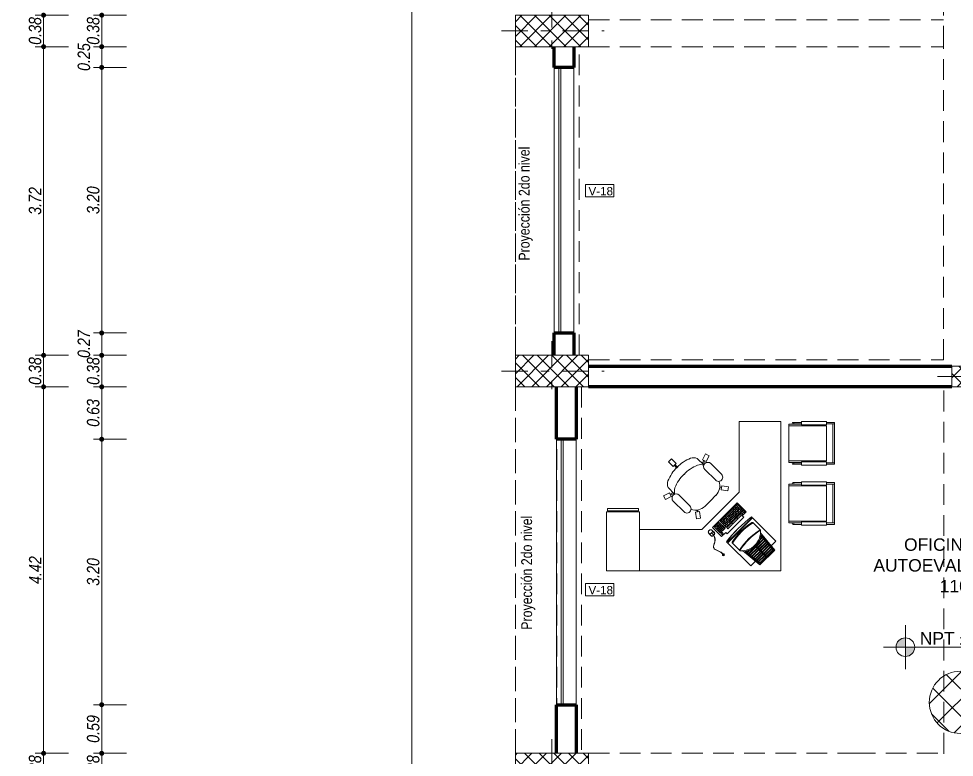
# Model space of a CAD drawing. Header units: inches. Extents: x 140 to 978, y -82 to 38.
# Drawn here: x 606.31 to 617.58, y 8.57 to 17.47 of the extents above; entities that cross this region are included whole.
import ezdxf

# ---------------------------------------------------------------- set-up
doc = ezdxf.new("R2010")
doc.units = ezdxf.units.IN
doc.header["$MEASUREMENT"] = 0
doc.linetypes.add('DASHDOT2', pattern=[12.7, 6.35, -3.175, 0, -3.175])
doc.linetypes.add('DASHED2', pattern=[0.375, 0.25, -0.125])
doc.layers.get('0').update_dxf_attribs({"lineweight": 0})
for name, color, linetype, lineweight in [('UNSAAC-COLUMNA', 24, 'Continuous', 0), ('UNSAAC-COTA', 48, 'Continuous', 0), ('UNSAAC-EJE COLUMNA', 22, 'DASHDOT2', 0), ('UNSAAC-FACHADA(2DO PLANO)', 7, 'Continuous', 30), ('UNSAAC-LLAMADOS', 88, 'Continuous', 0), ('UNSAAC-MUEBLE', 254, 'Continuous', 0), ('UNSAAC-MURETE', 146, 'Continuous', 20), ('UNSAAC-MUROS', 7, 'Continuous', 70), ('UNSAAC-PISOS', 253, 'Continuous', 0), ('UNSAAC-PROYECCIONES', 38, 'DASHED2', 0), ('UNSAAC-TEXTOS', 250, 'Continuous', 0), ('UNSAAC-TEXTURAS', 250, 'Continuous', 0), ('UNSAAC-VANOS', 24, 'Continuous', 0)]:
    doc.layers.add(name, color=color, linetype=linetype, lineweight=lineweight)
doc.styles.add('5mm', font='GOTHIC.TTF', dxfattribs={"height": 5})
doc.styles.add('narrow', font='')
doc.styles.get("Standard").update_dxf_attribs({"font": 'arial.ttf'})
doc.styles.get('narrow').set_extended_font_data('Arial Narrow', italic=True)
doc.dimstyles.new('1EN75', dxfattribs={"dimtxt": 0.15, "dimasz": 0.06, "dimexe": 0.1, "dimexo": 0.15, "dimgap": 0.025, "dimtad": 1, "dimzin": 1, "dimdsep": 46, "dimtxsty": 'narrow', "dimblk": 'DOT', "dimcen": 0.1, "dimclrd": 256, "dimclre": 256, "dimclrt": 256, "dimaunit": 1, "dimadec": 3, "dimazin": 0, "dimtfac": 1, "dimtmove": 2, "dimatfit": 3, "dimldrblk": 'ARCHTICK', "dimfxl": 0.3, "dimfxlon": 1, "dimtolj": 1, "dimtzin": 0, "dimlwd": 0, "dimlwe": 0, "dimarcsym": 0})

# ---------------------------------------------------------------- blocks, each defined once
blk = doc.blocks.new('colum2')
at = {"layer": 'UNSAAC-TEXTURAS'}
h = blk.add_hatch(dxfattribs=at)
h.set_pattern_fill('ANSI37', color=256)
h.paths.add_polyline_path([(872.373, 198.546), (872.373, 198.421), (872.498, 198.421), (872.498, 198.546)])
h.paths.add_polyline_path([(872.498, 198.421), (872.623, 198.421), (872.623, 198.546), (872.498, 198.546)])
h.paths.add_polyline_path([(872.498, 198.296), (872.623, 198.296), (872.623, 198.421), (872.498, 198.421)])
h.paths.add_polyline_path([(872.498, 198.421), (872.373, 198.421), (872.373, 198.296), (872.498, 198.296)])
at = {"layer": 'UNSAAC-COLUMNA'}
blk.add_lwpolyline([(872.373, 198.546), (872.623, 198.546), (872.623, 198.296), (872.373, 198.296)], close=True, dxfattribs=at)
at = {"layer": 'UNSAAC-EJE COLUMNA', "ltscale": 0.03}
for p, q in [((872.498, 198.716), (872.498, 198.126)), ((872.793, 198.421), (872.203, 198.421))]:
    blk.add_line(p, q, dxfattribs=at)
blk = doc.blocks.new('cs1')
at = {"layer": 'UNSAAC-TEXTURAS'}
h = blk.add_hatch(dxfattribs=at)
h.set_pattern_fill('ANSI37', color=256)
h.paths.add_polyline_path([(850.008, 169.826), (850.198, 169.826), (850.198, 170.266), (850.008, 170.266)])
h.paths.add_polyline_path([(850.198, 169.826), (850.388, 169.826), (850.388, 170.266), (850.198, 170.266)])
h.paths.add_polyline_path([(850.388, 169.826), (850.198, 169.826), (850.198, 169.386), (850.388, 169.386)])
h.paths.add_polyline_path([(850.198, 169.826), (850.008, 169.826), (850.008, 169.386), (850.198, 169.386)])
at = {"layer": 'UNSAAC-COLUMNA'}
blk.add_lwpolyline([(850.388, 169.386), (850.388, 170.266), (850.008, 170.266), (850.008, 169.386)], close=True, dxfattribs=at)
at = {"layer": 'UNSAAC-EJE COLUMNA', "ltscale": 0.05}
for p, q in [((850.198, 170.436), (850.198, 169.196)), ((850.558, 169.826), (849.828, 169.826))]:
    blk.add_line(p, q, dxfattribs=at)
blk = doc.blocks.new('_Dot')
at = {"color": 0, "linetype": 'ByBlock', "lineweight": -2}
blk.add_line((-0.5, 0), (-1, 0), dxfattribs=at)
at = {"color": 0, "linetype": 'ByBlock', "const_width": 0.5}
blk.add_lwpolyline([(-0.25, 0, 1), (0.25, 0, 1)], format="xyb", close=True, dxfattribs=at)
blk = doc.blocks.new('*D776')
at = {"layer": 'Defpoints', "color": 0, "transparency": 16777216}
for p in [(607.305, 8.619), (612.289, 8.619), (612.289, 8.239)]:
    blk.add_point(p, dxfattribs=at)
at = {"layer": 'UNSAAC-COTA', "lineweight": 0, "transparency": 16777216}
for p, q in [((607.605, 8.619), (607.205, 8.619)), ((607.305, 8.299), (607.305, 8.559)), ((607.605, 8.239), (607.205, 8.239))]:
    blk.add_line(p, q, dxfattribs=at)
at = {"layer": 'UNSAAC-COTA', "lineweight": 0, "transparency": 16777216, "xscale": 0.06, "yscale": 0.06, "zscale": 0.06}
for p, rotation in [((607.305, 8.619), 90), ((607.305, 8.239), 270)]:
    blk.add_blockref('_Dot', p, dxfattribs=dict(at, rotation=rotation))
at = {"layer": 'UNSAAC-COTA', "transparency": 16777216, "insert": (607.203, 8.429), "char_height": 0.15, "attachment_point": 5, "rotation": 90, "style": 'narrow'}
blk.add_mtext('\\A1;0.38', dxfattribs=at)
blk = doc.blocks.new('_ArchTick')
at = {"layer": 'UNSAAC-FACHADA(2DO PLANO)', "color": 0, "const_width": 0.15}
blk.add_lwpolyline([(-0.5, -0.5), (0.5, 0.5)], dxfattribs=at)
blk = doc.blocks.new('*D777')
at = {"layer": 'Defpoints', "color": 0, "transparency": 16777216}
for p in [(607.305, 9.204), (612.785, 9.204), (612.289, 8.619)]:
    blk.add_point(p, dxfattribs=at)
at = {"layer": 'UNSAAC-COTA', "lineweight": 0, "transparency": 16777216}
for p, q in [((607.605, 9.204), (607.205, 9.204)), ((607.305, 8.679), (607.305, 9.144)), ((607.605, 8.619), (607.205, 8.619))]:
    blk.add_line(p, q, dxfattribs=at)
at = {"layer": 'UNSAAC-COTA', "lineweight": 0, "transparency": 16777216, "xscale": 0.06, "yscale": 0.06, "zscale": 0.06}
for p, rotation in [((607.305, 9.204), 90), ((607.305, 8.619), 270)]:
    blk.add_blockref('_Dot', p, dxfattribs=dict(at, rotation=rotation))
at = {"layer": 'UNSAAC-COTA', "transparency": 16777216, "insert": (607.203, 8.912), "char_height": 0.15, "attachment_point": 5, "rotation": 90, "style": 'narrow'}
blk.add_mtext('\\A1;0.59', dxfattribs=at)
blk = doc.blocks.new('*D778')
at = {"layer": 'Defpoints', "color": 0, "transparency": 16777216}
for p in [(607.305, 13.415), (612.289, 13.415), (612.289, 13.035)]:
    blk.add_point(p, dxfattribs=at)
at = {"layer": 'UNSAAC-COTA', "lineweight": 0, "transparency": 16777216}
for p, q in [((607.605, 13.415), (607.205, 13.415)), ((607.305, 13.095), (607.305, 13.355)), ((607.605, 13.035), (607.205, 13.035))]:
    blk.add_line(p, q, dxfattribs=at)
at = {"layer": 'UNSAAC-COTA', "lineweight": 0, "transparency": 16777216, "xscale": 0.06, "yscale": 0.06, "zscale": 0.06}
for p, rotation in [((607.305, 13.415), 90), ((607.305, 13.035), 270)]:
    blk.add_blockref('_Dot', p, dxfattribs=dict(at, rotation=rotation))
at = {"layer": 'UNSAAC-COTA', "transparency": 16777216, "insert": (607.203, 13.225), "char_height": 0.15, "attachment_point": 5, "rotation": 90, "style": 'narrow'}
blk.add_mtext('\\A1;0.38', dxfattribs=at)
blk = doc.blocks.new('*D779')
at = {"layer": 'Defpoints', "color": 0, "transparency": 16777216}
for p in [(607.305, 17.514), (612.289, 17.514), (612.289, 17.134)]:
    blk.add_point(p, dxfattribs=at)
at = {"layer": 'UNSAAC-COTA', "lineweight": 0, "transparency": 16777216}
for p, q in [((607.605, 17.514), (607.205, 17.514)), ((607.305, 17.194), (607.305, 17.454)), ((607.605, 17.134), (607.205, 17.134))]:
    blk.add_line(p, q, dxfattribs=at)
at = {"layer": 'UNSAAC-COTA', "lineweight": 0, "transparency": 16777216, "xscale": 0.06, "yscale": 0.06, "zscale": 0.06}
for p, rotation in [((607.305, 17.514), 90), ((607.305, 17.134), 270)]:
    blk.add_blockref('_Dot', p, dxfattribs=dict(at, rotation=rotation))
at = {"layer": 'UNSAAC-COTA', "transparency": 16777216, "insert": (607.203, 17.324), "char_height": 0.15, "attachment_point": 5, "rotation": 90, "style": 'narrow'}
blk.add_mtext('\\A1;0.38', dxfattribs=at)
blk = doc.blocks.new('*D717')
at = {"layer": 'Defpoints', "color": 0, "transparency": 16777216}
for p in [(606.605, 8.619), (612.289, 8.619), (612.289, 8.239)]:
    blk.add_point(p, dxfattribs=at)
at = {"layer": 'UNSAAC-COTA', "lineweight": 0, "transparency": 16777216}
for p, q in [((606.905, 8.619), (606.505, 8.619)), ((606.605, 8.299), (606.605, 8.559)), ((606.905, 8.239), (606.505, 8.239))]:
    blk.add_line(p, q, dxfattribs=at)
at = {"layer": 'UNSAAC-COTA', "lineweight": 0, "transparency": 16777216, "xscale": 0.06, "yscale": 0.06, "zscale": 0.06}
for p, rotation in [((606.605, 8.619), 90), ((606.605, 8.239), 270)]:
    blk.add_blockref('_Dot', p, dxfattribs=dict(at, rotation=rotation))
at = {"layer": 'UNSAAC-COTA', "transparency": 16777216, "insert": (606.503, 8.429), "char_height": 0.15, "attachment_point": 5, "rotation": 90, "style": 'narrow'}
blk.add_mtext('\\A1;0.38', dxfattribs=at)
blk = doc.blocks.new('*D718')
at = {"layer": 'Defpoints', "color": 0, "transparency": 16777216}
for p in [(606.605, 13.035), (612.289, 13.035), (612.289, 8.619)]:
    blk.add_point(p, dxfattribs=at)
at = {"layer": 'UNSAAC-COTA', "lineweight": 0, "transparency": 16777216}
for p, q in [((606.905, 13.035), (606.505, 13.035)), ((606.605, 8.679), (606.605, 12.975)), ((606.905, 8.619), (606.505, 8.619))]:
    blk.add_line(p, q, dxfattribs=at)
at = {"layer": 'UNSAAC-COTA', "lineweight": 0, "transparency": 16777216, "xscale": 0.06, "yscale": 0.06, "zscale": 0.06}
for p, rotation in [((606.605, 13.035), 90), ((606.605, 8.619), 270)]:
    blk.add_blockref('_Dot', p, dxfattribs=dict(at, rotation=rotation))
at = {"layer": 'UNSAAC-COTA', "transparency": 16777216, "insert": (606.504, 10.827), "char_height": 0.15, "attachment_point": 5, "rotation": 90, "style": 'narrow'}
blk.add_mtext('\\A1;4.42', dxfattribs=at)
blk = doc.blocks.new('*D719')
at = {"layer": 'Defpoints', "color": 0, "transparency": 16777216}
for p in [(606.605, 13.415), (612.289, 13.415), (612.289, 13.035)]:
    blk.add_point(p, dxfattribs=at)
at = {"layer": 'UNSAAC-COTA', "lineweight": 0, "transparency": 16777216}
for p, q in [((606.905, 13.415), (606.505, 13.415)), ((606.605, 13.095), (606.605, 13.355)), ((606.905, 13.035), (606.505, 13.035))]:
    blk.add_line(p, q, dxfattribs=at)
at = {"layer": 'UNSAAC-COTA', "lineweight": 0, "transparency": 16777216, "xscale": 0.06, "yscale": 0.06, "zscale": 0.06}
for p, rotation in [((606.605, 13.415), 90), ((606.605, 13.035), 270)]:
    blk.add_blockref('_Dot', p, dxfattribs=dict(at, rotation=rotation))
at = {"layer": 'UNSAAC-COTA', "transparency": 16777216, "insert": (606.503, 13.225), "char_height": 0.15, "attachment_point": 5, "rotation": 90, "style": 'narrow'}
blk.add_mtext('\\A1;0.38', dxfattribs=at)
blk = doc.blocks.new('*D720')
at = {"layer": 'Defpoints', "color": 0, "transparency": 16777216}
for p in [(606.605, 17.134), (612.289, 17.134), (612.289, 13.415)]:
    blk.add_point(p, dxfattribs=at)
at = {"layer": 'UNSAAC-COTA', "lineweight": 0, "transparency": 16777216}
for p, q in [((606.905, 17.134), (606.505, 17.134)), ((606.605, 13.475), (606.605, 17.074)), ((606.905, 13.415), (606.505, 13.415))]:
    blk.add_line(p, q, dxfattribs=at)
at = {"layer": 'UNSAAC-COTA', "lineweight": 0, "transparency": 16777216, "xscale": 0.06, "yscale": 0.06, "zscale": 0.06}
for p, rotation in [((606.605, 17.134), 90), ((606.605, 13.415), 270)]:
    blk.add_blockref('_Dot', p, dxfattribs=dict(at, rotation=rotation))
at = {"layer": 'UNSAAC-COTA', "transparency": 16777216, "insert": (606.503, 15.275), "char_height": 0.15, "attachment_point": 5, "rotation": 90, "style": 'narrow'}
blk.add_mtext('\\A1;3.72', dxfattribs=at)
blk = doc.blocks.new('*D721')
at = {"layer": 'Defpoints', "color": 0, "transparency": 16777216}
for p in [(606.605, 17.514), (612.289, 17.514), (612.289, 17.134)]:
    blk.add_point(p, dxfattribs=at)
at = {"layer": 'UNSAAC-COTA', "lineweight": 0, "transparency": 16777216}
for p, q in [((606.905, 17.514), (606.505, 17.514)), ((606.605, 17.194), (606.605, 17.454)), ((606.905, 17.134), (606.505, 17.134))]:
    blk.add_line(p, q, dxfattribs=at)
at = {"layer": 'UNSAAC-COTA', "lineweight": 0, "transparency": 16777216, "xscale": 0.06, "yscale": 0.06, "zscale": 0.06}
for p, rotation in [((606.605, 17.514), 90), ((606.605, 17.134), 270)]:
    blk.add_blockref('_Dot', p, dxfattribs=dict(at, rotation=rotation))
at = {"layer": 'UNSAAC-COTA', "transparency": 16777216, "insert": (606.503, 17.324), "char_height": 0.15, "attachment_point": 5, "rotation": 90, "style": 'narrow'}
blk.add_mtext('\\A1;0.38', dxfattribs=at)
blk = doc.blocks.new('*D724')
at = {"layer": 'Defpoints', "color": 0, "transparency": 16777216}
for p in [(605.905, 22.469), (617.445, 22.469), (615.995, -11.501)]:
    blk.add_point(p, dxfattribs=at)
at = {"layer": 'UNSAAC-COTA', "lineweight": 0, "transparency": 16777216}
for p, q in [((606.205, 22.469), (605.805, 22.469)), ((605.905, -11.441), (605.905, 22.409)), ((606.205, -11.501), (605.805, -11.501))]:
    blk.add_line(p, q, dxfattribs=at)
at = {"layer": 'UNSAAC-COTA', "lineweight": 0, "transparency": 16777216, "xscale": 0.06, "yscale": 0.06, "zscale": 0.06}
for p, rotation in [((605.905, 22.469), 90), ((605.905, -11.501), 270)]:
    blk.add_blockref('_Dot', p, dxfattribs=dict(at, rotation=rotation))
at = {"layer": 'UNSAAC-COTA', "transparency": 16777216, "insert": (605.803, 5.484), "char_height": 0.15, "attachment_point": 5, "rotation": 90, "style": 'narrow'}
blk.add_mtext('\\A1;33.97', dxfattribs=at)
blk = doc.blocks.new('*D784')
at = {"layer": 'Defpoints', "color": 0, "transparency": 16777216}
for p in [(605.205, 13.225), (612.119, 13.225), (612.119, 8.429)]:
    blk.add_point(p, dxfattribs=at)
at = {"layer": 'UNSAAC-COTA', "lineweight": 0, "transparency": 16777216}
for p, q in [((605.505, 13.225), (605.105, 13.225)), ((605.205, 8.489), (605.205, 13.165)), ((605.505, 8.429), (605.105, 8.429))]:
    blk.add_line(p, q, dxfattribs=at)
at = {"layer": 'UNSAAC-COTA', "lineweight": 0, "transparency": 16777216, "xscale": 0.06, "yscale": 0.06, "zscale": 0.06}
for p, rotation in [((605.205, 13.225), 90), ((605.205, 8.429), 270)]:
    blk.add_blockref('_Dot', p, dxfattribs=dict(at, rotation=rotation))
at = {"layer": 'UNSAAC-COTA', "transparency": 16777216, "insert": (605.103, 10.827), "char_height": 0.15, "attachment_point": 5, "rotation": 90, "style": 'narrow'}
blk.add_mtext('\\A1;4.80', dxfattribs=at)
blk = doc.blocks.new('*D785')
at = {"layer": 'Defpoints', "color": 0, "transparency": 16777216}
for p in [(605.205, 17.324), (612.119, 17.324), (612.119, 13.225)]:
    blk.add_point(p, dxfattribs=at)
at = {"layer": 'UNSAAC-COTA', "lineweight": 0, "transparency": 16777216}
for p, q in [((605.505, 17.324), (605.105, 17.324)), ((605.205, 13.285), (605.205, 17.264)), ((605.505, 13.225), (605.105, 13.225))]:
    blk.add_line(p, q, dxfattribs=at)
at = {"layer": 'UNSAAC-COTA', "lineweight": 0, "transparency": 16777216, "xscale": 0.06, "yscale": 0.06, "zscale": 0.06}
for p, rotation in [((605.205, 17.324), 90), ((605.205, 13.225), 270)]:
    blk.add_blockref('_Dot', p, dxfattribs=dict(at, rotation=rotation))
at = {"layer": 'UNSAAC-COTA', "transparency": 16777216, "insert": (605.103, 15.275), "char_height": 0.15, "attachment_point": 5, "rotation": 90, "style": 'narrow'}
blk.add_mtext('\\A1;4.10', dxfattribs=at)
blk = doc.blocks.new('*D786')
at = {"layer": 'Defpoints', "color": 0, "transparency": 16777216}
for p in [(605.205, 22.029), (617.265, 22.029), (612.119, 17.324)]:
    blk.add_point(p, dxfattribs=at)
at = {"layer": 'UNSAAC-COTA', "lineweight": 0, "transparency": 16777216}
for p, q in [((605.505, 22.029), (605.105, 22.029)), ((605.205, 17.384), (605.205, 21.969)), ((605.505, 17.324), (605.105, 17.324))]:
    blk.add_line(p, q, dxfattribs=at)
at = {"layer": 'UNSAAC-COTA', "lineweight": 0, "transparency": 16777216, "xscale": 0.06, "yscale": 0.06, "zscale": 0.06}
for p, rotation in [((605.205, 22.029), 90), ((605.205, 17.324), 270)]:
    blk.add_blockref('_Dot', p, dxfattribs=dict(at, rotation=rotation))
at = {"layer": 'UNSAAC-COTA', "transparency": 16777216, "insert": (605.104, 19.677), "char_height": 0.15, "attachment_point": 5, "rotation": 90, "style": 'narrow'}
blk.add_mtext('\\A1;4.71', dxfattribs=at)
blk = doc.blocks.new('npt')
at = {"layer": 'UNSAAC-TEXTOS'}
h = blk.add_hatch(color=0, dxfattribs=at)
h.dxf.hatch_style = 1
h.paths.add_polyline_path([(0.0522, 0), (0, 0), (0, -0.0522, 0.414214)])
h.paths.add_polyline_path([(0, 0.0522, 0.414214), (-0.0522, 0), (0, 0)])
at = {"layer": 'UNSAAC-TEXTOS', "color": 0}
for p, q in [((0, -0.1228), (0, 0.1228)), ((-0.1228, 0), (0.507, 0))]:
    blk.add_line(p, q, dxfattribs=at)
blk.add_circle((0, 0), 0.0522, dxfattribs=at)
blk = doc.blocks.new('VIGA')
at = {"layer": 'UNSAAC-PROYECCIONES'}
for p, q in [((1089.192, 102.629), (1089.192, 107.084)), ((1084.916, 102.954), (1089.192, 102.954)), ((1084.036, 98.91), (1084.036, 102.629)), ((1084.502, 98.91), (1084.502, 102.629)), ((1084.802, 98.91), (1084.802, 102.629)), ((1084.916, 102.629), (1089.197, 102.629)), ((1089.192, 98.855), (1089.192, 102.629)), ((1084.916, 98.855), (1089.192, 98.855)), ((1084.036, 98.53), (1084.036, 94.114)), ((1084.532, 98.53), (1084.532, 94.114)), ((1084.832, 98.53), (1084.832, 94.114)), ((1084.916, 98.53), (1089.197, 98.53)), ((1089.197, 93.734), (1089.197, 98.53)), ((1084.916, 94.114), (1088.122, 94.114)), ((1088.122, 94.114), (1089.197, 94.114))]:
    blk.add_line(p, q, dxfattribs=at)
blk = doc.blocks.new('A$C4BD35AAB')
at = {"layer": 'UNSAAC-MUEBLE'}
h = blk.add_hatch(dxfattribs=at)
h.set_pattern_fill('PLAST', color=256, scale=0.1, angle=135, style=0)
edge = h.paths.add_edge_path()
edge.add_line((-0.179, 1.93), (-0.252, 2.004))
edge.add_line((-0.252, 2.004), (-0.415, 1.868))
edge.add_ellipse((-0.472, 1.628), major_axis=(0.175, -0.175), ratio=1, start_angle=91.4064, end_angle=121.6924, ccw=False)
edge.add_line((-0.302, 1.807), (-0.179, 1.93))
h = blk.add_hatch(dxfattribs=at)
h.set_pattern_fill('PLAST', color=256, scale=0.1, angle=135, style=0)
edge = h.paths.add_edge_path()
edge.add_line((-0.17, 1.921), (-0.096, 1.848))
edge.add_line((-0.096, 1.848), (-0.232, 1.685))
edge.add_ellipse((-0.472, 1.628), major_axis=(0.175, -0.175), ratio=1, start_angle=58.3076, end_angle=88.5936)
edge.add_line((-0.293, 1.798), (-0.17, 1.921))
for p, q in [((-1.789, 2.65), (-1.789, 2.75)), ((-1.771, 2.75), (-1.789, 2.75)), ((-1.771, 2.75), (-1.304, 2.75)), ((-1.771, 2.729), (-1.771, 2.75)), ((-1.304, 2.729), (-1.771, 2.729)), ((-1.771, 2.729), (-1.771, 2.65)), ((-1.304, 2.729), (-1.304, 2.75)), ((-1.304, 2.75), (-1.286, 2.75)), ((-1.304, 2.729), (-1.304, 2.65)), ((-1.286, 2.65), (-1.286, 2.75)), ((-1.064, 2.65), (-1.064, 2.75)), ((-1.046, 2.75), (-1.064, 2.75)), ((-1.046, 2.75), (-0.579, 2.75)), ((-1.046, 2.729), (-1.046, 2.75)), ((-0.579, 2.729), (-1.046, 2.729)), ((-1.046, 2.729), (-1.046, 2.65)), ((-0.579, 2.729), (-0.579, 2.75)), ((-0.579, 2.75), (-0.561, 2.75)), ((-0.579, 2.729), (-0.579, 2.65)), ((-0.561, 2.65), (-0.561, 2.75)), ((-1.76, 2.65), (-1.8, 2.65)), ((-1.8, 2.65), (-1.8, 2.35)), ((-1.76, 2.35), (-1.76, 2.65)), ((-1.325, 2.65), (-1.75, 2.65)), ((-1.75, 2.65), (-1.75, 2.2)), ((-1.325, 2.2), (-1.325, 2.65)), ((-1.275, 2.65), (-1.315, 2.65)), ((-1.315, 2.65), (-1.315, 2.35)), ((-1.275, 2.35), (-1.275, 2.65)), ((-1.035, 2.65), (-1.075, 2.65)), ((-1.075, 2.65), (-1.075, 2.35)), ((-1.035, 2.35), (-1.035, 2.65)), ((-0.6, 2.65), (-1.025, 2.65)), ((-1.025, 2.65), (-1.025, 2.2)), ((-0.6, 2.2), (-0.6, 2.65)), ((-0.55, 2.65), (-0.59, 2.65)), ((-0.59, 2.65), (-0.59, 2.35)), ((-0.55, 2.35), (-0.55, 2.65)), ((-1.8, 2.35), (-1.76, 2.35)), ((-1.789, 2.252), (-1.789, 2.35)), ((-1.771, 2.252), (-1.771, 2.35)), ((-1.769, 2.2), (-1.769, 2.35)), ((-1.315, 2.35), (-1.275, 2.35)), ((-1.306, 2.2), (-1.306, 2.35)), ((-1.304, 2.252), (-1.304, 2.35)), ((-1.286, 2.252), (-1.286, 2.35)), ((-1.075, 2.35), (-1.035, 2.35)), ((-1.064, 2.252), (-1.064, 2.35)), ((-1.046, 2.252), (-1.046, 2.35)), ((-1.044, 2.2), (-1.044, 2.35)), ((-0.59, 2.35), (-0.55, 2.35)), ((-0.581, 2.2), (-0.581, 2.35)), ((-0.579, 2.252), (-0.579, 2.35)), ((-0.561, 2.252), (-0.561, 2.35)), ((-1.769, 2.2), (-1.75, 2.2)), ((-1.75, 2.2), (-1.325, 2.2)), ((-1.325, 2.2), (-1.306, 2.2)), ((-1.044, 2.2), (-1.025, 2.2)), ((-1.025, 2.2), (-0.6, 2.2)), ((-0.6, 2.2), (-0.581, 2.2)), ((-0.251, 2.028), (-0.459, 1.856)), ((-0.179, 1.93), (-0.302, 1.807)), ((-0.17, 1.93), (-0.302, 1.798)), ((-0.17, 1.921), (-0.293, 1.798)), ((-0.072, 1.849), (-0.251, 2.028)), ((-0.491, 1.856), (-0.584, 1.763)), ((-0.072, 1.849), (-0.244, 1.641)), ((-0.584, 1.763), (-0.584, 1.753)), ((-0.711, 1.686), (-0.82, 1.577)), ((-0.805, 1.579), (-0.734, 1.65)), ((-0.599, 1.373), (-0.805, 1.579)), ((-0.791, 1.592), (-0.804, 1.579)), ((-0.804, 1.579), (-0.791, 1.566)), ((-0.778, 1.579), (-0.791, 1.592)), ((-0.791, 1.566), (-0.778, 1.579)), ((-0.777, 1.606), (-0.79, 1.593)), ((-0.79, 1.593), (-0.773, 1.576)), ((-0.76, 1.589), (-0.777, 1.606)), ((-0.763, 1.62), (-0.775, 1.607)), ((-0.775, 1.607), (-0.754, 1.586)), ((-0.773, 1.576), (-0.76, 1.589)), ((-0.742, 1.599), (-0.763, 1.62)), ((-0.749, 1.634), (-0.761, 1.622)), ((-0.761, 1.622), (-0.743, 1.603)), ((-0.754, 1.586), (-0.742, 1.599)), ((-0.74, 1.597), (-0.753, 1.585)), ((-0.753, 1.585), (-0.74, 1.572)), ((-0.73, 1.616), (-0.749, 1.634)), ((-0.734, 1.649), (-0.747, 1.636)), ((-0.747, 1.636), (-0.732, 1.62)), ((-0.73, 1.616), (-0.743, 1.603)), ((-0.727, 1.585), (-0.74, 1.597)), ((-0.74, 1.572), (-0.727, 1.585)), ((-0.734, 1.65), (-0.527, 1.444)), ((-0.718, 1.633), (-0.734, 1.649)), ((-0.732, 1.62), (-0.718, 1.633)), ((-0.73, 1.619), (-0.717, 1.632)), ((-0.73, 1.619), (-0.717, 1.606)), ((-0.728, 1.657), (-0.714, 1.67)), ((-0.714, 1.642), (-0.728, 1.657)), ((-0.715, 1.6), (-0.727, 1.588)), ((-0.727, 1.588), (-0.715, 1.575)), ((-0.714, 1.669), (-0.726, 1.657)), ((-0.726, 1.657), (-0.714, 1.644)), ((-0.704, 1.619), (-0.717, 1.632)), ((-0.717, 1.606), (-0.704, 1.619)), ((-0.702, 1.588), (-0.715, 1.6)), ((-0.702, 1.588), (-0.715, 1.575)), ((-0.714, 1.67), (-0.7, 1.656)), ((-0.701, 1.656), (-0.714, 1.669)), ((-0.714, 1.644), (-0.701, 1.656)), ((-0.7, 1.656), (-0.714, 1.642)), ((-0.662, 1.638), (-0.711, 1.686)), ((-0.702, 1.59), (-0.689, 1.604)), ((-0.702, 1.59), (-0.689, 1.578)), ((-0.701, 1.63), (-0.687, 1.643)), ((-0.644, 1.573), (-0.701, 1.63)), ((-0.687, 1.643), (-0.631, 1.587)), ((-0.646, 1.655), (-0.662, 1.638)), ((-0.445, 1.454), (-0.646, 1.655)), ((-0.631, 1.587), (-0.644, 1.573)), ((-0.626, 1.582), (-0.569, 1.525)), ((-0.337, 1.516), (-0.244, 1.609)), ((-1.027, 1.392), (-1.014, 1.471)), ((-1.014, 1.471), (-0.965, 1.463)), ((-0.523, 1.28), (-0.82, 1.577)), ((-0.777, 1.578), (-0.79, 1.565)), ((-0.79, 1.565), (-0.774, 1.549)), ((-0.761, 1.562), (-0.777, 1.578)), ((-0.774, 1.549), (-0.761, 1.562)), ((-0.76, 1.561), (-0.773, 1.548)), ((-0.773, 1.548), (-0.655, 1.431)), ((-0.642, 1.443), (-0.76, 1.561)), ((-0.744, 1.573), (-0.757, 1.561)), ((-0.757, 1.561), (-0.744, 1.548)), ((-0.75, 1.525), (-0.737, 1.538)), ((-0.732, 1.561), (-0.744, 1.573)), ((-0.744, 1.548), (-0.732, 1.561)), ((-0.716, 1.545), (-0.729, 1.532)), ((-0.729, 1.532), (-0.716, 1.52)), ((-0.712, 1.569), (-0.725, 1.556)), ((-0.725, 1.556), (-0.712, 1.544)), ((-0.703, 1.532), (-0.716, 1.545)), ((-0.716, 1.52), (-0.703, 1.532)), ((-0.702, 1.531), (-0.715, 1.518)), ((-0.715, 1.518), (-0.702, 1.506)), ((-0.699, 1.556), (-0.712, 1.569)), ((-0.712, 1.544), (-0.699, 1.556)), ((-0.689, 1.518), (-0.702, 1.531)), ((-0.702, 1.506), (-0.689, 1.518)), ((-0.686, 1.572), (-0.699, 1.559)), ((-0.699, 1.559), (-0.686, 1.547)), ((-0.684, 1.541), (-0.696, 1.528)), ((-0.696, 1.528), (-0.684, 1.515)), ((-0.688, 1.576), (-0.675, 1.564)), ((-0.674, 1.559), (-0.686, 1.572)), ((-0.674, 1.559), (-0.686, 1.547)), ((-0.674, 1.503), (-0.686, 1.49)), ((-0.686, 1.49), (-0.674, 1.477)), ((-0.671, 1.528), (-0.684, 1.541)), ((-0.684, 1.515), (-0.671, 1.528)), ((-0.669, 1.527), (-0.682, 1.514)), ((-0.682, 1.514), (-0.669, 1.501)), ((-0.675, 1.564), (-0.662, 1.577)), ((-0.674, 1.562), (-0.66, 1.575)), ((-0.674, 1.562), (-0.661, 1.549)), ((-0.661, 1.49), (-0.674, 1.503)), ((-0.674, 1.477), (-0.661, 1.49)), ((-0.659, 1.489), (-0.672, 1.476)), ((-0.672, 1.476), (-0.659, 1.463)), ((-0.658, 1.544), (-0.671, 1.531)), ((-0.671, 1.531), (-0.658, 1.518)), ((-0.657, 1.514), (-0.669, 1.527)), ((-0.669, 1.501), (-0.657, 1.514)), ((-0.661, 1.549), (-0.648, 1.563)), ((-0.648, 1.563), (-0.66, 1.575)), ((-0.647, 1.476), (-0.659, 1.489)), ((-0.659, 1.463), (-0.647, 1.476)), ((-0.645, 1.531), (-0.658, 1.544)), ((-0.645, 1.531), (-0.658, 1.518)), ((-0.644, 1.53), (-0.657, 1.517)), ((-0.657, 1.517), (-0.644, 1.504)), ((-0.641, 1.498), (-0.654, 1.486)), ((-0.654, 1.486), (-0.641, 1.473)), ((-0.645, 1.534), (-0.632, 1.547)), ((-0.645, 1.534), (-0.633, 1.521)), ((-0.631, 1.517), (-0.644, 1.53)), ((-0.631, 1.517), (-0.644, 1.504)), ((-0.628, 1.486), (-0.641, 1.498)), ((-0.641, 1.473), (-0.628, 1.486)), ((-0.583, 1.512), (-0.639, 1.568)), ((-0.631, 1.52), (-0.618, 1.507)), ((-0.616, 1.501), (-0.628, 1.489)), ((-0.628, 1.489), (-0.616, 1.476)), ((-0.613, 1.47), (-0.626, 1.458)), ((-0.618, 1.507), (-0.605, 1.52)), ((-0.603, 1.489), (-0.616, 1.501)), ((-0.603, 1.489), (-0.616, 1.476)), ((-0.6, 1.457), (-0.613, 1.47)), ((-0.59, 1.505), (-0.603, 1.491)), ((-0.603, 1.491), (-0.59, 1.479)), ((-0.587, 1.473), (-0.6, 1.46)), ((-0.577, 1.492), (-0.59, 1.505)), ((-0.59, 1.479), (-0.577, 1.492)), ((-0.575, 1.46), (-0.587, 1.473)), ((-0.521, 1.45), (-0.578, 1.507)), ((-0.564, 1.52), (-0.508, 1.464)), ((-0.337, 1.516), (-0.347, 1.516)), ((-1.164, 1.387), (-1.294, 1.258)), ((-1.027, 1.392), (-0.977, 1.384)), ((-1.012, 1.366), (-1.008, 1.389)), ((-0.999, 1.365), (-0.996, 1.387)), ((-0.977, 1.384), (-0.965, 1.463)), ((-0.655, 1.431), (-0.642, 1.443)), ((-0.641, 1.442), (-0.654, 1.429)), ((-0.654, 1.429), (-0.641, 1.416)), ((-0.631, 1.46), (-0.644, 1.448)), ((-0.644, 1.448), (-0.631, 1.435)), ((-0.628, 1.429), (-0.641, 1.442)), ((-0.641, 1.416), (-0.628, 1.429)), ((-0.627, 1.428), (-0.64, 1.415)), ((-0.64, 1.415), (-0.627, 1.402)), ((-0.618, 1.448), (-0.631, 1.46)), ((-0.631, 1.435), (-0.618, 1.448)), ((-0.614, 1.415), (-0.627, 1.428)), ((-0.627, 1.402), (-0.614, 1.415)), ((-0.626, 1.458), (-0.613, 1.445)), ((-0.613, 1.414), (-0.626, 1.401)), ((-0.626, 1.401), (-0.613, 1.388)), ((-0.603, 1.432), (-0.616, 1.419)), ((-0.616, 1.419), (-0.599, 1.402)), ((-0.613, 1.445), (-0.6, 1.457)), ((-0.6, 1.401), (-0.613, 1.414)), ((-0.613, 1.388), (-0.6, 1.401)), ((-0.599, 1.4), (-0.611, 1.387)), ((-0.611, 1.387), (-0.599, 1.374)), ((-0.586, 1.415), (-0.603, 1.432)), ((-0.6, 1.46), (-0.587, 1.448)), ((-0.527, 1.444), (-0.599, 1.373)), ((-0.599, 1.402), (-0.586, 1.415)), ((-0.586, 1.387), (-0.599, 1.4)), ((-0.599, 1.374), (-0.586, 1.387)), ((-0.585, 1.442), (-0.597, 1.429)), ((-0.597, 1.429), (-0.585, 1.416)), ((-0.585, 1.414), (-0.597, 1.401)), ((-0.597, 1.401), (-0.585, 1.388)), ((-0.575, 1.46), (-0.587, 1.448)), ((-0.572, 1.429), (-0.585, 1.442)), ((-0.585, 1.359), (-0.513, 1.43)), ((-0.585, 1.416), (-0.572, 1.429)), ((-0.572, 1.401), (-0.585, 1.414)), ((-0.585, 1.388), (-0.572, 1.401)), ((-0.528, 1.302), (-0.585, 1.359)), ((-0.569, 1.429), (-0.583, 1.415)), ((-0.583, 1.415), (-0.57, 1.402)), ((-0.57, 1.371), (-0.583, 1.359)), ((-0.583, 1.359), (-0.556, 1.332)), ((-0.575, 1.463), (-0.562, 1.45)), ((-0.559, 1.445), (-0.572, 1.432)), ((-0.572, 1.432), (-0.569, 1.429)), ((-0.57, 1.402), (-0.544, 1.429)), ((-0.544, 1.344), (-0.57, 1.371)), ((-0.556, 1.385), (-0.569, 1.373)), ((-0.569, 1.373), (-0.556, 1.36)), ((-0.562, 1.45), (-0.549, 1.464)), ((-0.547, 1.462), (-0.561, 1.449)), ((-0.561, 1.449), (-0.542, 1.431)), ((-0.544, 1.429), (-0.559, 1.445)), ((-0.544, 1.373), (-0.556, 1.385)), ((-0.556, 1.36), (-0.544, 1.373)), ((-0.542, 1.399), (-0.555, 1.387)), ((-0.555, 1.387), (-0.542, 1.374)), ((-0.542, 1.371), (-0.555, 1.359)), ((-0.555, 1.359), (-0.542, 1.346)), ((-0.529, 1.444), (-0.547, 1.462)), ((-0.542, 1.431), (-0.529, 1.444)), ((-0.529, 1.387), (-0.542, 1.399)), ((-0.542, 1.374), (-0.529, 1.387)), ((-0.529, 1.359), (-0.542, 1.371)), ((-0.542, 1.346), (-0.529, 1.359)), ((-0.528, 1.414), (-0.541, 1.401)), ((-0.541, 1.401), (-0.528, 1.388)), ((-0.528, 1.385), (-0.541, 1.373)), ((-0.541, 1.373), (-0.528, 1.36)), ((-0.528, 1.357), (-0.541, 1.344)), ((-0.515, 1.401), (-0.528, 1.414)), ((-0.528, 1.388), (-0.515, 1.401)), ((-0.515, 1.373), (-0.528, 1.385)), ((-0.457, 1.373), (-0.528, 1.302)), ((-0.528, 1.36), (-0.515, 1.373)), ((-0.515, 1.344), (-0.528, 1.357)), ((-0.513, 1.428), (-0.527, 1.415)), ((-0.527, 1.415), (-0.514, 1.402)), ((-0.514, 1.399), (-0.527, 1.387)), ((-0.527, 1.387), (-0.514, 1.374)), ((-0.514, 1.371), (-0.527, 1.359)), ((-0.527, 1.359), (-0.514, 1.346)), ((-0.523, 1.28), (-0.414, 1.389)), ((-0.508, 1.464), (-0.521, 1.45)), ((-0.514, 1.402), (-0.5, 1.416)), ((-0.501, 1.387), (-0.514, 1.399)), ((-0.514, 1.374), (-0.501, 1.387)), ((-0.501, 1.358), (-0.514, 1.371)), ((-0.514, 1.346), (-0.501, 1.358)), ((-0.513, 1.43), (-0.457, 1.373)), ((-0.5, 1.416), (-0.513, 1.428)), ((-0.499, 1.414), (-0.512, 1.401)), ((-0.512, 1.401), (-0.5, 1.388)), ((-0.5, 1.385), (-0.512, 1.373)), ((-0.512, 1.373), (-0.5, 1.36)), ((-0.5, 1.357), (-0.512, 1.344)), ((-0.5, 1.388), (-0.486, 1.402)), ((-0.487, 1.373), (-0.5, 1.385)), ((-0.5, 1.36), (-0.487, 1.373)), ((-0.487, 1.344), (-0.5, 1.357)), ((-0.486, 1.402), (-0.499, 1.414)), ((-0.485, 1.4), (-0.498, 1.387)), ((-0.498, 1.387), (-0.486, 1.374)), ((-0.486, 1.371), (-0.498, 1.359)), ((-0.498, 1.359), (-0.486, 1.346)), ((-0.486, 1.374), (-0.472, 1.387)), ((-0.473, 1.358), (-0.486, 1.371)), ((-0.486, 1.346), (-0.473, 1.358)), ((-0.472, 1.387), (-0.485, 1.4)), ((-0.471, 1.386), (-0.484, 1.373)), ((-0.484, 1.373), (-0.471, 1.36)), ((-0.458, 1.373), (-0.471, 1.386)), ((-0.471, 1.36), (-0.458, 1.373)), ((-0.465, 1.393), (-0.451, 1.407)), ((-0.451, 1.379), (-0.465, 1.393)), ((-0.451, 1.406), (-0.463, 1.393)), ((-0.463, 1.393), (-0.451, 1.381)), ((-0.462, 1.438), (-0.445, 1.454)), ((-0.414, 1.389), (-0.462, 1.438)), ((-0.451, 1.407), (-0.437, 1.393)), ((-0.438, 1.393), (-0.451, 1.406)), ((-0.437, 1.393), (-0.451, 1.379)), ((-0.451, 1.381), (-0.438, 1.393)), ((-1.411, 1.195), (-1.388, 1.24)), ((-1.317, 1.203), (-1.388, 1.24)), ((-1.093, 1.317), (-1.223, 1.187)), ((-0.845, 1.254), (-0.911, 1.319)), ((-0.845, 1.254), (-0.78, 1.189)), ((-0.556, 1.332), (-0.544, 1.344)), ((-0.542, 1.343), (-0.555, 1.33)), ((-0.555, 1.33), (-0.542, 1.317)), ((-0.529, 1.33), (-0.542, 1.343)), ((-0.542, 1.317), (-0.529, 1.33)), ((-0.541, 1.344), (-0.528, 1.332)), ((-0.514, 1.343), (-0.541, 1.316)), ((-0.541, 1.316), (-0.528, 1.303)), ((-0.528, 1.332), (-0.515, 1.344)), ((-0.528, 1.303), (-0.501, 1.33)), ((-0.501, 1.33), (-0.514, 1.343)), ((-0.512, 1.344), (-0.5, 1.332)), ((-0.5, 1.332), (-0.487, 1.344)), ((-0.475, 1.283), (-0.44, 1.248)), ((-0.433, 1.29), (-0.458, 1.266)), ((-1.34, 1.159), (-1.411, 1.195)), ((-1.355, 1.095), (-1.277, 1.176)), ((-1.34, 1.159), (-1.317, 1.203)), ((-1.296, 1.156), (-1.331, 1.176)), ((-1.286, 1.167), (-1.326, 1.187)), ((-0.715, 1.122), (-0.636, 1.135)), ((-0.629, 1.085), (-0.636, 1.135)), ((-0.735, 1.1), (-0.713, 1.103)), ((-0.733, 1.088), (-0.711, 1.092)), ((-0.708, 1.073), (-0.715, 1.122)), ((-0.708, 1.073), (-0.629, 1.085)), ((-0.783, 1.006), (-0.913, 0.876)), ((-0.712, 0.936), (-0.842, 0.806)), ((-1.294, 0.841), (-1.35, 0.785)), ((-1.258, 0.806), (-1.315, 0.749)), ((-1.258, 0.806), (-1.294, 0.841)), ((-1.252, 0.857), (-1.28, 0.828)), ((-1.242, 0.847), (-1.272, 0.819)), ((-1.004, 0.745), (-0.924, 0.822)), ((-0.943, 0.803), (-0.923, 0.768)), ((-0.933, 0.814), (-0.913, 0.774)), ((-1.315, 0.749), (-1.35, 0.785)), ((-0.941, 0.759), (-0.896, 0.782)), ((-0.941, 0.759), (-0.904, 0.688)), ((-0.904, 0.688), (-0.86, 0.711)), ((-0.896, 0.782), (-0.86, 0.711))]:
    blk.add_line(p, q, dxfattribs=at)
for points in [[(-1.77, 2.25), (-1.773, 2.257), (-1.78, 2.26), (-1.787, 2.257), (-1.79, 2.25), (-1.787, 2.243), (-1.78, 2.24), (-1.773, 2.243)], [(-1.285, 2.25), (-1.288, 2.257), (-1.295, 2.26), (-1.302, 2.257), (-1.305, 2.25), (-1.302, 2.243), (-1.295, 2.24), (-1.288, 2.243)], [(-1.045, 2.25), (-1.048, 2.257), (-1.055, 2.26), (-1.062, 2.257), (-1.065, 2.25), (-1.062, 2.243), (-1.055, 2.24), (-1.048, 2.243)], [(-0.56, 2.25), (-0.563, 2.257), (-0.57, 2.26), (-0.577, 2.257), (-0.58, 2.25), (-0.577, 2.243), (-0.57, 2.24), (-0.563, 2.243)], [(-1.8, 2.1), (0, 2.1), (0, 0.4), (-0.5, 0.4), (-0.5, 1.15), (-0.95, 1.6), (-1.8, 1.6)], [(-0.634, 1.757), (-0.639, 1.753), (-0.347, 1.461), (-0.343, 1.466)], [(-0.714, 1.67), (-0.7, 1.656), (-0.714, 1.642), (-0.728, 1.657)], [(-0.687, 1.643), (-0.631, 1.587), (-0.644, 1.573), (-0.701, 1.63)], [(-0.626, 1.582), (-0.569, 1.525), (-0.583, 1.512), (-0.639, 1.568)], [(-0.564, 1.52), (-0.508, 1.464), (-0.521, 1.45), (-0.578, 1.507)], [(-0.451, 1.407), (-0.465, 1.393), (-0.451, 1.379), (-0.437, 1.393)], [(0, 0), (-0.713, 0), (-0.713, 0.4), (0, 0.4)]]:
    blk.add_lwpolyline(points, close=True, dxfattribs=at)
for points in [[(-0.304, 1.984), (-0.36, 2.04), (-0.639, 1.762), (-0.338, 1.461), (-0.06, 1.74), (-0.116, 1.796)], [(-0.713, 0.375), (-0.725, 0.375), (-0.725, 0.388), (-0.75, 0.388), (-0.75, 0.012), (-0.725, 0.012), (-0.725, 0.025), (-0.713, 0.025), (-0.725, 0.025), (-0.725, 0.375)]]:
    blk.add_lwpolyline(points, dxfattribs=at)
for points in [[(-0.088, 1.848), (-0.235, 1.671, 0.311933), (-0.429, 1.865), (-0.252, 2.012)], [(-0.351, 1.448), (-0.343, 1.457), (-0.643, 1.757), (-0.652, 1.749, 0.058824)], [(-0.449, 1.236), (-0.422, 1.262, 0.414214), (-0.422, 1.283), (-0.44, 1.301, 0.414214), (-0.461, 1.301), (-0.488, 1.274, 0.414214), (-0.488, 1.236, 0.414214)], [(-0.451, 1.237), (-0.424, 1.264, 0.414214), (-0.424, 1.281), (-0.442, 1.299, 0.414214), (-0.46, 1.299), (-0.486, 1.273, 0.414214), (-0.486, 1.237), (-0.486, 1.237, 0.414214)]]:
    blk.add_lwpolyline(points, format="xyb", close=True, dxfattribs=at)
for points in [[(-0.302, 1.807, 0.132922), (-0.415, 1.868), (-0.252, 2.004), (-0.179, 1.93)], [(-0.17, 1.921), (-0.096, 1.848), (-0.232, 1.685, 0.132922), (-0.293, 1.798, 0.132922)]]:
    blk.add_lwpolyline(points, format="xyb", dxfattribs=at)
for centre, radius, start, end in [((0.182, 2.282), 0.803, 212.4074, 237.5926), ((-0.472, 1.628), 0.229, 355.2671, 94.7329), ((0.182, 2.282), 0.797, 212.3196, 237.6804), ((0.771, 2.871), 1.813, 218.2671, 231.7329), ((0.027, 2.127), 0.711, 210.75, 239.25), ((0.027, 2.127), 0.716, 211.4774, 238.5226), ((0.027, 2.127), 0.705, 210.6371, 239.3629), ((-1.129, 1.352), 0.05, 315, 135), ((-1.025, 1.205), 0.162, 45, 109.46), ((-0.195, 1.41), 0.0125, 220.2332, 208.6722), ((-0.195, 1.41), 0.00125, 298.185, 117.8382), ((-1.258, 1.222), 0.05, 135, 315), ((-1.178, 1.136), 0.103, 158.0702, 201.3323), ((-0.894, 1.074), 0.162, 340.54, 45), ((-1.261, 1.052), 0.103, 155.237, 201.3323), ((-0.947, 1.173), 0.44, 201.0946, 226.9447), ((-0.863, 1.257), 0.44, 201.0946, 226.9447), ((-0.747, 0.971), 0.05, 315, 135), ((-0.843, 1.236), 0.44, 223.0553, 248.9054), ((-0.926, 1.153), 0.44, 223.0553, 248.9054), ((-0.963, 0.922), 0.103, 248.6677, 291.9298), ((-0.877, 0.841), 0.05, 135, 315), ((-1.047, 0.838), 0.103, 248.6677, 294.763)]:
    blk.add_arc(centre, radius, start, end, dxfattribs=at)
for points, knots in [([(-0.432, 1.293), (-0.411, 1.303), (-0.391, 1.313), (-0.343, 1.31), (-0.315, 1.293), (-0.278, 1.291), (-0.266, 1.298), (-0.246, 1.334), (-0.237, 1.36), (-0.217, 1.394), (-0.207, 1.405), (-0.195, 1.411)], [0.0013459, 0.0013459, 0.0013459, 0.0013459, 0.0647907, 0.0647907, 0.1377245, 0.1377245, 0.1829994, 0.1829994, 0.2282742, 0.2282742, 0.255035, 0.255035, 0.255035, 0.255035]), ([(-0.43, 1.291), (-0.41, 1.301), (-0.39, 1.31), (-0.345, 1.307), (-0.318, 1.292), (-0.28, 1.288), (-0.266, 1.294), (-0.246, 1.328), (-0.237, 1.354), (-0.217, 1.39), (-0.207, 1.402), (-0.194, 1.409)], [0.0004291, 0.0004291, 0.0004291, 0.0004291, 0.0659933, 0.0659933, 0.1346539, 0.1346539, 0.1797392, 0.1797392, 0.2248245, 0.2248245, 0.255035, 0.255035, 0.255035, 0.255035])]:
    blk.add_open_spline(points, degree=3, knots=knots, dxfattribs=at)
blk = doc.blocks.new('*D855')
at = {"layer": 'Defpoints', "color": 0, "transparency": 16777216}
for p in [(612.289, 17.134), (607.305, 16.884), (612.756, 16.884)]:
    blk.add_point(p, dxfattribs=at)
at = {"layer": 'UNSAAC-COTA', "lineweight": 0, "transparency": 16777216}
for p, q in [((607.605, 17.134), (607.205, 17.134)), ((607.305, 17.074), (607.305, 16.944)), ((607.605, 16.884), (607.205, 16.884))]:
    blk.add_line(p, q, dxfattribs=at)
at = {"layer": 'UNSAAC-COTA', "lineweight": 0, "transparency": 16777216, "xscale": 0.06, "yscale": 0.06, "zscale": 0.06}
for p, rotation in [((607.305, 17.134), 90), ((607.305, 16.884), 270)]:
    blk.add_blockref('_Dot', p, dxfattribs=dict(at, rotation=rotation))
at = {"layer": 'UNSAAC-COTA', "transparency": 16777216, "insert": (607.091, 17.009), "char_height": 0.15, "attachment_point": 5, "rotation": 90, "style": 'narrow'}
blk.add_mtext('\\A1;0.25', dxfattribs=at)
blk = doc.blocks.new('*D856')
at = {"layer": 'Defpoints', "color": 0, "transparency": 16777216}
for p in [(612.756, 16.884), (607.305, 13.684), (612.756, 13.684)]:
    blk.add_point(p, dxfattribs=at)
at = {"layer": 'UNSAAC-COTA', "lineweight": 0, "transparency": 16777216}
for p, q in [((607.605, 16.884), (607.205, 16.884)), ((607.305, 16.824), (607.305, 13.744)), ((607.605, 13.684), (607.205, 13.684))]:
    blk.add_line(p, q, dxfattribs=at)
at = {"layer": 'UNSAAC-COTA', "lineweight": 0, "transparency": 16777216, "xscale": 0.06, "yscale": 0.06, "zscale": 0.06}
for p, rotation in [((607.305, 16.884), 90), ((607.305, 13.684), 270)]:
    blk.add_blockref('_Dot', p, dxfattribs=dict(at, rotation=rotation))
at = {"layer": 'UNSAAC-COTA', "transparency": 16777216, "insert": (607.203, 15.284), "char_height": 0.15, "attachment_point": 5, "rotation": 90, "style": 'narrow'}
blk.add_mtext('\\A1;3.20', dxfattribs=at)
blk = doc.blocks.new('*D857')
at = {"layer": 'Defpoints', "color": 0, "transparency": 16777216}
for p in [(612.756, 13.684), (607.305, 13.415), (612.289, 13.415)]:
    blk.add_point(p, dxfattribs=at)
at = {"layer": 'UNSAAC-COTA', "lineweight": 0, "transparency": 16777216}
for p, q in [((607.605, 13.684), (607.205, 13.684)), ((607.305, 13.624), (607.305, 13.475)), ((607.605, 13.415), (607.205, 13.415))]:
    blk.add_line(p, q, dxfattribs=at)
at = {"layer": 'UNSAAC-COTA', "lineweight": 0, "transparency": 16777216, "xscale": 0.06, "yscale": 0.06, "zscale": 0.06}
for p, rotation in [((607.305, 13.684), 90), ((607.305, 13.415), 270)]:
    blk.add_blockref('_Dot', p, dxfattribs=dict(at, rotation=rotation))
at = {"layer": 'UNSAAC-COTA', "transparency": 16777216, "insert": (607.091, 13.55), "char_height": 0.15, "attachment_point": 5, "rotation": 90, "style": 'narrow'}
blk.add_mtext('\\A1;0.27', dxfattribs=at)
blk = doc.blocks.new('*D858')
at = {"layer": 'Defpoints', "color": 0, "transparency": 16777216}
for p in [(612.289, 13.035), (607.305, 12.404), (612.785, 12.404)]:
    blk.add_point(p, dxfattribs=at)
at = {"layer": 'UNSAAC-COTA', "lineweight": 0, "transparency": 16777216}
for p, q in [((607.605, 13.035), (607.205, 13.035)), ((607.305, 12.975), (607.305, 12.464)), ((607.605, 12.404), (607.205, 12.404))]:
    blk.add_line(p, q, dxfattribs=at)
at = {"layer": 'UNSAAC-COTA', "lineweight": 0, "transparency": 16777216, "xscale": 0.06, "yscale": 0.06, "zscale": 0.06}
for p, rotation in [((607.305, 13.035), 90), ((607.305, 12.404), 270)]:
    blk.add_blockref('_Dot', p, dxfattribs=dict(at, rotation=rotation))
at = {"layer": 'UNSAAC-COTA', "transparency": 16777216, "insert": (607.203, 12.72), "char_height": 0.15, "attachment_point": 5, "rotation": 90, "style": 'narrow'}
blk.add_mtext('\\A1;0.63', dxfattribs=at)
blk = doc.blocks.new('*D859')
at = {"layer": 'Defpoints', "color": 0, "transparency": 16777216}
for p in [(612.785, 12.404), (607.305, 9.204), (613.02, 9.204)]:
    blk.add_point(p, dxfattribs=at)
at = {"layer": 'UNSAAC-COTA', "lineweight": 0, "transparency": 16777216}
for p, q in [((607.605, 12.404), (607.205, 12.404)), ((607.305, 12.344), (607.305, 9.264)), ((607.605, 9.204), (607.205, 9.204))]:
    blk.add_line(p, q, dxfattribs=at)
at = {"layer": 'UNSAAC-COTA', "lineweight": 0, "transparency": 16777216, "xscale": 0.06, "yscale": 0.06, "zscale": 0.06}
for p, rotation in [((607.305, 12.404), 90), ((607.305, 9.204), 270)]:
    blk.add_blockref('_Dot', p, dxfattribs=dict(at, rotation=rotation))
at = {"layer": 'UNSAAC-COTA', "transparency": 16777216, "insert": (607.203, 10.804), "char_height": 0.15, "attachment_point": 5, "rotation": 90, "style": 'narrow'}
blk.add_mtext('\\A1;3.20', dxfattribs=at)

msp = doc.modelspace()

# ---------------------------------------------------------------- hatches: boundary and pattern name
at = {"layer": 'UNSAAC-TEXTOS'}
h = msp.add_hatch(dxfattribs=at)
h.set_pattern_fill('_USER', color=256, scale=0.23019, angle=45, style=0, double=1, pattern_type=0)
h.set_pattern_definition([(45, (552.2816, -77.58775), (-0.16276894, 0.16276894), []), (135, (552.2816, -77.58775), (-0.16276894, -0.16276894), [])])
edge = h.paths.add_edge_path()
edge.add_arc((617.649, 9.233), 0.375, 0, 360)

# ---------------------------------------------------------------- linework, layer by layer
at = {"layer": 'UNSAAC-COLUMNA'}
msp.add_lwpolyline([(617.545, 13.285), (617.795, 13.285), (617.795, 13.035), (617.545, 13.035)], close=True, dxfattribs=at)
at = {"layer": 'UNSAAC-EJE COLUMNA'}
msp.add_line((617.965, 13.16), (617.375, 13.16), dxfattribs=at)
at = {"layer": 'UNSAAC-MURETE'}
for points in [[(612.755, 16.884), (612.992, 16.884), (612.992, 13.684), (612.755, 13.684)], [(613.02, 9.204), (612.785, 9.204), (612.785, 12.404), (613.02, 12.404)]]:
    msp.add_lwpolyline(points, close=True, dxfattribs=at)
at = {"layer": 'UNSAAC-MUROS'}
for p, q in [((612.756, 16.884), (612.755, 17.134)), ((612.992, 17.134), (612.992, 16.884)), ((612.992, 16.884), (612.755, 16.884)), ((612.755, 13.415), (612.755, 13.684)), ((612.756, 13.684), (612.993, 13.684)), ((612.992, 13.684), (612.992, 13.415)), ((613.169, 13.285), (617.545, 13.285)), ((612.785, 12.404), (612.785, 13.035)), ((613.02, 13.035), (613.02, 12.404)), ((617.545, 13.035), (613.169, 13.035)), ((613.02, 12.404), (612.785, 12.404)), ((612.785, 9.204), (613.02, 9.204)), ((612.785, 8.619), (612.785, 9.204)), ((613.02, 9.204), (613.02, 8.619))]:
    msp.add_line(p, q, dxfattribs=at)
at = {"layer": 'UNSAAC-PISOS', "ltscale": 2.5}
msp.add_lwpolyline([(611.042, -0.394), (611.041, 23.069)], dxfattribs=at)
at = {"layer": 'UNSAAC-PROYECCIONES'}
for p, q in [((612.289, 17.134), (612.289, 13.415)), ((612.289, 8.619), (612.289, 13.035))]:
    msp.add_line(p, q, dxfattribs=at)
at = {"layer": 'UNSAAC-TEXTOS'}
for points in [[(613.133, 15.472), (613.476, 15.472), (613.476, 15.326), (613.133, 15.326)], [(613.133, 10.664), (613.476, 10.664), (613.476, 10.518), (613.133, 10.518)]]:
    msp.add_lwpolyline(points, close=True, dxfattribs=at)
msp.add_circle((617.649, 9.233), 0.375, dxfattribs=at)
at = {"layer": 'UNSAAC-VANOS', "ltscale": 0.01}
for p, q in [((612.81, 13.684), (612.81, 16.884)), ((612.835, 13.684), (612.835, 16.884)), ((612.84, 9.204), (612.84, 12.404)), ((612.865, 9.204), (612.865, 12.404))]:
    msp.add_line(p, q, dxfattribs=at)

# ---------------------------------------------------------------- block references
at = {"layer": 'UNSAAC-MUEBLE', "rotation": 270}
msp.add_blockref('A$C4BD35AAB', (613.384, 10.817), dxfattribs=at)
at = {"layer": 'UNSAAC-PROYECCIONES'}
msp.add_blockref('VIGA', (-471.746, -85.495), dxfattribs=at)
at = {"layer": 'UNSAAC-TEXTOS', "xscale": 2.154779168756153, "yscale": 2.154779168756153, "zscale": 2.154779168756153}
msp.add_blockref('npt', (616.986, 9.898), dxfattribs=at)
at = {"layer": 'UNSAAC-TEXTURAS', "rotation": 90}
for p in [(782.555, -832.874), (782.555, -836.973), (782.555, -841.769)]:
    msp.add_blockref('cs1', p, dxfattribs=at)
at = {"layer": 'UNSAAC-TEXTURAS'}
msp.add_blockref('colum2', (-254.828, -185.261), dxfattribs=at)

# ---------------------------------------------------------------- texts
at = {"layer": 'UNSAAC-LLAMADOS', "char_height": 0.13, "width": 2.08357, "attachment_point": 1, "rotation": 90, "style": 'narrow'}
for insert in [(612.329, 14.19), (612.359, 9.742)]:
    msp.add_mtext('\\pi0.36576;{\\fArial Narrow|b0|i0|c0|p34;Proyección 2do nivel}', dxfattribs=dict(at, insert=insert))
at = {"layer": 'UNSAAC-TEXTOS', "attachment_point": 1}
for s, width, heights, insert, char_height in [('{\\f@Arial Unicode MS|b0|i0|c0|p34;V-1}8', 0.2, [0], (613.169, 15.443), 0.1), ('\\pi0.41812;OFICINA DE \\P\\pi0.049154;AUTOEVALUACIÓN \\P\\pi0.84863;110', 2.01403, [0.858], (616.552, 11.209), 0.15), ('{\\f@Arial Unicode MS|b0|i0|c0|p34;V-1}8', 0.2, [0], (613.169, 10.635), 0.1)]:
    msp.add_mtext_dynamic_manual_height_columns(s, width=width, gutter_width=1, heights=heights, dxfattribs=dict(at, insert=insert, char_height=char_height))
at = {"layer": 'UNSAAC-TEXTOS', "insert": (617.16, 10.08), "char_height": 0.15, "width": 1.06387, "attachment_point": 1, "style": '5mm'}
msp.add_mtext('{\\fArial|b0|i0|c0|p34;NPT ± 0.00}', dxfattribs=at)

# ---------------------------------------------------------------- dimensions: what is measured, and where the dimension line sits
at = {"layer": 'UNSAAC-COTA'}
for base, p1, p2, picture, middle in [((605.905, 22.469), (615.995, -11.501), (617.445, 22.469), '*D724', (605.803, 5.484)), ((605.2048, 22.0292), (612.1195, 17.3239), (617.2652, 22.0292), '*D786', (605.1045, 19.6765)), ((606.605, 17.514), (612.289, 17.134), (612.289, 17.514), '*D721', (606.503, 17.324)), ((607.305, 17.514), (612.289, 17.134), (612.289, 17.514), '*D779', (607.203, 17.324)), ((605.205, 17.324), (612.119, 13.225), (612.119, 17.324), '*D785', (605.103, 15.275)), ((606.605, 17.134), (612.289, 13.415), (612.289, 17.134), '*D720', (606.503, 15.275)), ((607.305, 16.884), (612.289, 17.134), (612.756, 16.884), '*D855', (607.091, 17.009)), ((607.305, 13.684), (612.756, 16.884), (612.756, 13.684), '*D856', (607.203, 15.284)), ((607.305, 13.415), (612.756, 13.684), (612.289, 13.415), '*D857', (607.091, 13.55)), ((606.605, 13.415), (612.289, 13.035), (612.289, 13.415), '*D719', (606.503, 13.225)), ((607.305, 13.415), (612.289, 13.035), (612.289, 13.415), '*D778', (607.203, 13.225)), ((605.205, 13.225), (612.119, 8.429), (612.119, 13.225), '*D784', (605.103, 10.827)), ((606.605, 13.035), (612.289, 8.619), (612.289, 13.035), '*D718', (606.504, 10.827)), ((607.305, 12.404), (612.289, 13.035), (612.785, 12.404), '*D858', (607.203, 12.72)), ((607.305, 9.204), (612.785, 12.404), (613.02, 9.204), '*D859', (607.203, 10.804)), ((607.304793532, 9.204170508), (612.289451763, 8.619170508), (612.785240186, 9.204170508), '*D777', (607.203207584, 8.911670508)), ((606.605, 8.619), (612.289, 8.239), (612.289, 8.619), '*D717', (606.503, 8.429)), ((607.305, 8.619), (612.289, 8.239), (612.289, 8.619), '*D776', (607.203, 8.429))]:
    dim = msp.add_linear_dim(base=base, p1=p1, p2=p2, angle=90, dimstyle='1EN75', dxfattribs=at)
    dim.commit()
    dim.dimension.update_dxf_attribs({"geometry": picture, "text_midpoint": middle})

doc.saveas('drawing.dxf')
